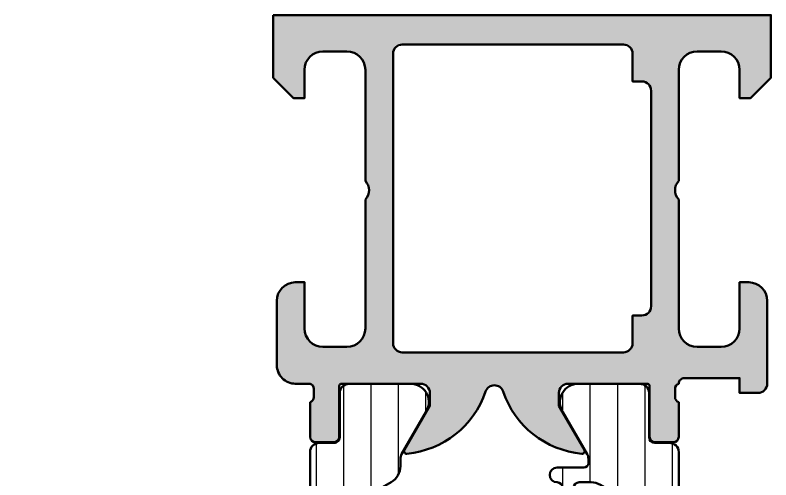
# Model space of a CAD drawing. Extents: x 0 to 81.5, y 0 to 75.
# Drawn here: x 0 to 41, y 49.78 to 75 of the extents above; entities that cross this region are included whole.
import ezdxf

# ---------------------------------------------------------------- set-up
doc = ezdxf.new("R2010")
doc.units = 0
for name, color, linetype, lineweight in [('0S-Alu contour', 7, 'Continuous', 50), ('0S-Alu hatch', 252, 'Continuous', 25), ('0S-Plastic contour', 254, 'Continuous', 50), ('0S-Plastic hatch', 253, 'Continuous', 25)]:
    doc.layers.add(name, color=color, linetype=linetype, lineweight=lineweight)
pattern_1 = [(90, (0, 0), (-1.4859, 0), [])]

# ---------------------------------------------------------------- blocks, each defined once
blk = doc.blocks.new('284027__D023E86E_5D62_4AAE_AFCF_C534E5F0427A___5872F934_428E_4372_8E34_99DA8E5E89D0_')
at = {"layer": '0S-Plastic hatch'}
h = blk.add_hatch(dxfattribs=at)
h.set_pattern_fill('ANSI31', color=256, scale=0.4680000000000001, angle=45, style=0)
h.set_pattern_definition(pattern_1)
edge = h.paths.add_edge_path()
edge.add_line((36.00000000000001, 51.29000300000001), (36.00000000000004, 25.45000000000001))
edge.add_arc((36.20000000000005, 25.45000000000001), 0.200000000000017, 180, 270)
edge.add_line((36.20000000000005, 25.24999999999999), (40.29999999998839, 25.24999999999999))
edge.add_ellipse((40.29999999998839, 24.75000000000004), major_axis=(-0.4999999999999432, 0), ratio=1, start_angle=180, end_angle=270, ccw=False)
edge.add_line((40.79999999998833, 24.75000000000004), (40.79999999998833, 23.91925077661231))
edge.add_ellipse((39.79999999998836, 23.91925077661229), major_axis=(-0.9999999999999786, 0), ratio=1, start_angle=104.99999999906501, end_angle=180, ccw=False)
edge.add_line((40.05881904507511, 22.95332495031902), (39.2999999999884, 22.74999999999996))
edge.add_line((39.2999999999884, 22.74999999999996), (39.2999999999884, 23.74999999999999))
edge.add_line((39.2999999999884, 23.74999999999999), (37.00000000000007, 23.74999999999999))
edge.add_arc((37.00000000000007, 22.74999999999993), 1.000000000000056, 90, 180)
edge.add_line((36.00000000000001, 22.74999999999993), (36.00000000000004, 19.74999999999998))
edge.add_arc((37.00000000000005, 19.74999999999999), 1, 180, 270)
edge.add_line((37.00000000000005, 18.74999999999999), (39.29999999998837, 18.74999999999998))
edge.add_line((39.29999999998837, 18.74999999999998), (39.29999999998848, 19.74999999999993))
edge.add_line((39.29999999998848, 19.74999999999993), (40.05881904511079, 19.54667504964121))
edge.add_ellipse((39.79999999998842, 18.58074922335799), major_axis=(-0.9999999999994958, 0), ratio=1, start_angle=180, end_angle=254.9999999988143, ccw=False)
edge.add_line((40.79999999998791, 18.58074922335799), (40.79999999998837, 17.75000000000025))
edge.add_ellipse((40.29999999998838, 17.74999999999997), major_axis=(-0.4999999999999858, 0), ratio=1, start_angle=90, end_angle=180, ccw=False)
edge.add_line((40.29999999998838, 17.24999999999998), (36.20000000000002, 17.24999999999998))
edge.add_arc((36.20000000000002, 17.05000000000002), 0.1999999999999673, 90, 180)
edge.add_line((36.00000000000005, 17.05000000000002), (36, 16.20999699999998))
edge.add_ellipse((35.5, 16.209997), major_axis=(-0.5, 0), ratio=1, start_angle=90, end_angle=180, ccw=False)
edge.add_line((35.5, 15.709997), (34.68966598775747, 15.709997))
edge.add_arc((34.68966598775747, 15.40999699999999), 0.3000000000000043, 90, 180.0079886915352)
edge.add_line((34.38966599067353, 15.40995517130907), (34.3900006122105, 13.01006569197036))
edge.add_ellipse((33.89000463962508, 13.00999597743861), major_axis=(-0.4999959774455791, 0), ratio=1, start_angle=90, end_angle=180.0079887612006, ccw=False)
edge.add_line((33.89000463962508, 12.50999999999303), (30.41346050190056, 12.51))
edge.add_ellipse((30.55577115089188, 13.49981807472285), major_axis=(-0.9999960709244762, 0), ratio=1, start_angle=-32.72701609984023, end_angle=81.81839194810232, ccw=False)
edge.add_line((29.71451850190053, 14.040453), (31.03303535485917, 16.32419149299001))
edge.add_arc((30.6000226381288, 16.57419146728956), 0.4999999999999948, 330.000003400655, 360.0057438232976)
edge.add_line((31.10002263561635, 16.57424159160358), (31.09999999874343, 16.80002506617649))
edge.add_arc((30.8499999999826, 16.79999999998255), 0.2500000000174558, 0.0057447484360947, 90.00000000000244)
edge.add_line((30.84999999998259, 17.05000000000001), (29.40000000000006, 17.04999999999994))
edge.add_ellipse((29.40000000000006, 17.44999999999988), major_axis=(-0.3999999999999417, 0), ratio=1, start_angle=-90, end_angle=90, ccw=False)
edge.add_arc((29.40000000000009, 18.14999999999983), 0.3000000000000114, 269.9999999999932, 360)
edge.add_line((29.7000000000001, 18.14999999999983), (29.70000000000018, 18.34999999999998))
edge.add_ellipse((30.00000000000015, 18.35000000000004), major_axis=(-0.2999999999999687, 0), ratio=1, start_angle=180, end_angle=360, ccw=False)
edge.add_line((30.30000000000012, 18.35000000000009), (30.30000000000014, 18.14999999999995))
edge.add_arc((30.60000000000013, 18.14999999999996), 0.2999999999999971, 180, 269.9999999999986)
edge.add_line((30.60000000000012, 17.84999999999996), (31.24974226121381, 17.84999999999994))
edge.add_arc((31.24974226121384, 18.84999999999979), 0.9999999999998436, 269.9999999999982, 300.0000000005298)
edge.add_line((31.74974226122177, 17.98397459622011), (33.92468443553072, 19.23967804605609))
edge.add_arc((33.42468443552276, 20.1057034498358), 0.9999999999998829, 300.0000000005304, 357.52011144787)
edge.add_line((34.4237479064425, 20.06243474204841), (34.80000000000003, 28.75000000000341))
edge.add_line((34.80000000000003, 28.75000000000341), (34.80000000000008, 38.74999999999975))
edge.add_line((34.80000000000008, 38.74999999999975), (34.42374790644255, 47.43756525795042))
edge.add_arc((33.42468443552274, 47.39429655016301), 0.9999999999999699, 2.479888552130873, 59.99999999942925)
edge.add_line((33.92468443553135, 48.26032195394244), (31.74974226122252, 49.51602540378042))
edge.add_arc((31.24974226121377, 48.65000000000074), 1.000000000000246, 59.99999999942946, 90.00000000000142)
edge.add_line((31.24974226121375, 49.65000000000099), (30.60000000000014, 49.65000000000099))
edge.add_arc((30.60000000000014, 49.350000000001), 0.2999999999999829, 90, 180)
edge.add_line((30.30000000000015, 49.350000000001), (30.30000000000016, 49.150000000001))
edge.add_ellipse((30.00000000000016, 49.15000000000097), major_axis=(-0.2999999999999971, 0), ratio=1, start_angle=0, end_angle=180, ccw=False)
edge.add_line((29.70000000000016, 49.15000000000095), (29.70000000000014, 49.35000000000099))
edge.add_arc((29.40000000000008, 49.35000000000095), 0.300000000000054, 0, 89.99999999997625)
edge.add_ellipse((29.40000000000011, 50.05000000000097), major_axis=(-0.399999999999963, 0), ratio=1, start_angle=-89.99999999998522, end_angle=90.00000000001478, ccw=False)
edge.add_line((29.4, 50.45000000000094), (30.8499999999826, 50.45000000000094))
edge.add_arc((30.8499999999826, 50.70000000001837), 0.2500000000174438, 270, 359.9942561767659)
edge.add_line((31.09999999874383, 50.69997493786164), (31.10002263802365, 50.92581878704034))
edge.add_arc((30.60002263812878, 50.92580853271042), 0.5000000000000265, 0.0011750593112375, 29.99999659934474)
edge.add_line((31.03303535485918, 51.17580850700999), (29.71451850190053, 53.45954699999997))
edge.add_ellipse((30.55577115089188, 54.00018192527713), major_axis=(-0.9999960709244806, 0), ratio=1, start_angle=-81.81839194810038, end_angle=32.72701609984108, ccw=False)
edge.add_line((30.41346050190053, 54.98999999999998), (33.89000463962507, 54.99000000000695))
edge.add_ellipse((33.89000463962506, 54.49000402256136), major_axis=(-0.499995977445593, 0), ratio=1, start_angle=179.9996975170219, end_angle=269.9999999999992, ccw=False)
edge.add_line((34.39000061706368, 54.49000138292065), (34.38966598775747, 52.09000300000635))
edge.add_arc((34.68966598775748, 52.090003), 0.3000000000000114, 180, 270)
edge.add_line((34.68966598775748, 51.79000299999999), (35.50000000000002, 51.79000299999999))
edge.add_ellipse((35.50000000000002, 51.29000300000001), major_axis=(-0.4999999999999858, 0), ratio=1, start_angle=180, end_angle=270.0000000000008, ccw=False)
at = {"layer": '0S-Plastic contour', "color": 7}
for points in [[(30.41346050190053, 54.98999999999998), (33.89000463962507, 54.99000000000695)], [(34.39000061706368, 54.49000138292065), (34.38966598775747, 52.09000300000635)], [(31.03303535485918, 51.17580850700999), (29.71451850190053, 53.45954699999997)], [(34.68966598775748, 51.79000299999999), (35.50000000000002, 51.79000299999999)], [(36.00000000000001, 51.29000300000001), (36.00000000000004, 25.45000000000001)], [(31.09999999874383, 50.69997493786164), (31.10002263802365, 50.92581878704034)], [(29.4, 50.45000000000094), (30.8499999999826, 50.45000000000094)], [(31.24974226121375, 49.65000000000099), (30.60000000000014, 49.65000000000099)], [(29.70000000000016, 49.15000000000095), (29.70000000000014, 49.35000000000099)], [(30.30000000000015, 49.350000000001), (30.30000000000016, 49.150000000001)], [(33.92468443553135, 48.26032195394244), (31.74974226122252, 49.51602540378042)], [(34.4237479064425, 20.06243474204841), (34.80000000000003, 28.75000000000341), (34.80000000000008, 38.74999999999975), (34.42374790644255, 47.43756525795042)], [(36.20000000000005, 25.24999999999999), (40.29999999998839, 25.24999999999999)], [(40.79999999998833, 24.75000000000004), (40.79999999998833, 23.91925077661231)], [(40.05881904507511, 22.95332495031902), (39.2999999999884, 22.74999999999996), (39.2999999999884, 23.74999999999999), (37.00000000000007, 23.74999999999999)], [(36.00000000000001, 22.74999999999993), (36.00000000000004, 19.74999999999998)], [(37.00000000000005, 18.74999999999999), (39.29999999998837, 18.74999999999998), (39.29999999998848, 19.74999999999993), (40.05881904511079, 19.54667504964121)], [(31.74974226122177, 17.98397459622011), (33.92468443553072, 19.23967804605609)], [(40.79999999998791, 18.58074922335799), (40.79999999998837, 17.75000000000025)], [(29.7000000000001, 18.14999999999983), (29.70000000000018, 18.34999999999998)], [(30.30000000000012, 18.35000000000009), (30.30000000000014, 18.14999999999995)], [(30.60000000000012, 17.84999999999996), (31.24974226121381, 17.84999999999994)], [(40.29999999998838, 17.24999999999998), (36.20000000000002, 17.24999999999998)], [(30.84999999998259, 17.05000000000001), (29.40000000000006, 17.04999999999994)], [(36.00000000000005, 17.05000000000002), (36, 16.20999699999998)], [(31.10002263561635, 16.57424159160358), (31.09999999874343, 16.80002506617649)], [(29.71451850190053, 14.040453), (31.03303535485917, 16.32419149299001)], [(35.5, 15.709997), (34.68966598775747, 15.709997)], [(34.38966599067353, 15.40995517130907), (34.3900006122105, 13.01006569197036)], [(33.89000463962508, 12.50999999999303), (30.41346050190056, 12.51)]]:
    blk.add_lwpolyline(points, dxfattribs=at)
at = {"layer": '0S-Plastic contour', "color": 7, "extrusion": (0, 0, -1)}
for centre, radius, start, end in [((-30.55577115089188, 54.00018192527713), 0.9999960709244806, 327.272983900159, 81.81839194810043), ((-33.89000463962506, 54.49000402256136), 0.4999959774455931, 90.00000000000081, 180.0003024829782), ((-35.50000000000002, 51.29000300000001), 0.4999999999999858, 89.9999999999992, 180), ((-29.40000000000011, 50.05000000000097), 0.399999999999963, 269.9999999999852, 89.99999999998523), ((-30.00000000000016, 49.15000000000097), 0.2999999999999971, 180, 0), ((-40.29999999998839, 24.75000000000004), 0.4999999999999432, 90, 180), ((-39.79999999998836, 23.91925077661229), 0.9999999999999786, 180, 255.000000000935), ((-39.79999999998842, 18.58074922335799), 0.9999999999994958, 105.0000000011857, 180), ((-30.00000000000015, 18.35000000000004), 0.2999999999999687, 0, 180), ((-29.40000000000006, 17.44999999999988), 0.3999999999999417, 270, 90), ((-40.29999999998838, 17.74999999999997), 0.4999999999999858, 180, 270), ((-35.5, 16.209997), 0.5, 180, 270), ((-30.55577115089188, 13.49981807472285), 0.9999960709244762, 278.1816080518977, 32.72701609984024), ((-33.89000463962508, 13.00999597743861), 0.4999959774455791, 179.9920112387994, 270)]:
    blk.add_arc(centre, radius, start, end, dxfattribs=at)
at = {"layer": '0S-Plastic contour', "color": 7}
for centre, radius, start, end in [((34.68966598775748, 52.090003), 0.3000000000000114, 180, 270), ((30.60002263812878, 50.92580853271042), 0.5000000000000265, 0.0011750593112375, 29.99999659934474), ((30.8499999999826, 50.70000000001837), 0.2500000000174438, 270, 359.9942561767659), ((29.40000000000008, 49.35000000000095), 0.300000000000054, 0, 89.99999999997625), ((30.60000000000014, 49.350000000001), 0.2999999999999829, 90, 180), ((31.24974226121377, 48.65000000000074), 1.000000000000246, 59.99999999942946, 90.00000000000142), ((33.42468443552274, 47.39429655016301), 0.9999999999999699, 2.479888552130873, 59.99999999942925), ((36.20000000000005, 25.45000000000001), 0.200000000000017, 180, 270), ((37.00000000000007, 22.74999999999993), 1.000000000000056, 90, 180), ((33.42468443552276, 20.1057034498358), 0.9999999999998829, 300.0000000005304, 357.52011144787), ((37.00000000000005, 19.74999999999999), 1, 180, 270), ((29.40000000000009, 18.14999999999983), 0.3000000000000114, 269.9999999999932, 0), ((30.60000000000013, 18.14999999999996), 0.2999999999999971, 180, 269.9999999999986), ((31.24974226121384, 18.84999999999979), 0.9999999999998436, 269.9999999999982, 300.0000000005298), ((36.20000000000002, 17.05000000000002), 0.1999999999999673, 90, 180), ((30.8499999999826, 16.79999999998255), 0.2500000000174558, 0.0057447484360947, 90.00000000000244), ((30.6000226381288, 16.57419146728956), 0.4999999999999948, 330.000003400655, 0.0057438232975819), ((34.68966598775747, 15.40999699999999), 0.3000000000000043, 90, 180.0079886915352)]:
    blk.add_arc(centre, radius, start, end, dxfattribs=at)
blk = doc.blocks.new('284027__830C9710_C62B_4F56_B5FA_A812E1820E57___7737B860_C8EA_44A7_AC33_29FF11FB09F1_')
at = {"layer": '0S-Plastic hatch'}
h = blk.add_hatch(dxfattribs=at)
h.set_pattern_fill('ANSI31', color=256, scale=0.4680000000000001, angle=45, style=0)
h.set_pattern_definition(pattern_1)
edge = h.paths.add_edge_path()
edge.add_line((15.99999430309185, 51.28973978932851), (16.00000233645937, 42.49981735704051))
edge.add_ellipse((15.00004198680847, 42.49981735704039), major_axis=(-0.9999603496509053, 0), ratio=1, start_angle=90.00000000000648, end_angle=180, ccw=False)
edge.add_line((15.00004198680858, 41.49985700738949), (14.00009157787258, 41.49985700738949))
edge.add_arc((13.99996348306902, 40.99998510219395), 0.4998719216080165, 89.98531765561448, 180.0146823443921)
edge.add_line((13.50009157787349, 40.99985700739035), (13.50006106029491, 40.49985700738949))
edge.add_line((13.50006106029491, 40.49985700738949), (15.0000216415508, 40.49985700738949))
edge.add_ellipse((15.00002164155091, 39.49985700739001), major_axis=(-0.9999999999994884, 0), ratio=1, start_angle=179.9988343144165, end_angle=270.0000000000063, ccw=False)
edge.add_line((16.00002164134344, 39.49983666233853), (16.00001146923136, 38.99985700738893))
edge.add_ellipse((15.00000802664983, 38.9998604483185), major_axis=(-1.000003442587451, 0), ratio=1, start_angle=89.99670019989537, end_angle=179.9998028466754, ccw=False)
edge.add_line((14.99995043407511, 37.99985700738949), (9.500091577873034, 37.99985700738949))
edge.add_ellipse((9.500163633822194, 38.99991380356651), major_axis=(-1.000056798772902, 0), ratio=1, start_angle=0.0032539963814883777, end_angle=89.9958717327014, ccw=False)
edge.add_line((8.5001068366621, 38.99985700739007), (8.50012209545207, 40.49991804254483))
edge.add_line((8.50012209545207, 40.49991804254483), (9.500076319083973, 40.49985700738836))
edge.add_line((9.500076319083973, 40.49985700738836), (9.500076319084881, 40.99985700738949))
edge.add_arc((9.000164492553495, 40.99982310901083), 0.499911827680691, 0.0038851532407346, 89.99611484702041)
edge.add_line((9.000198390930336, 41.49973493554222), (0.5002001068280606, 41.49985700670055))
edge.add_arc((0.5000796977534474, 40.99984771517489), 0.500009306023733, 89.98620239308754, 180.2712408637736)
edge.add_line((7.59946217411e-05, 40.9974806568918), (-4.02318116812e-05, 39.99985699393216))
edge.add_arc((0.4998551930059421, 39.99975241874933), 0.4998954357558798, 179.9880140600717, 270.0119859398729)
edge.add_line((0.4999597681883186, 39.4998569939317), (0.9999597681883187, 39.49985699393124))
edge.add_line((0.9999597681883187, 39.49985699393124), (0.9999597681887735, 40.49991802908794))
edge.add_line((0.9999597681887735, 40.49991802908794), (2.499959768188318, 40.49991802908794))
edge.add_ellipse((2.499902028207882, 39.49986029076894), major_axis=(-1.000057739985871, 0), ratio=1, start_angle=179.9998111152432, end_angle=269.9966919338177, ccw=False)
edge.add_line((3.499959768188319, 39.49985699391767), (3.499959768188318, 35.4998569939317))
edge.add_ellipse((2.499908351187166, 35.49997040487232), major_axis=(-1.000051423431842, 0), ratio=1, start_angle=90.00294582567813, end_angle=179.9935023658846, ccw=False)
edge.add_line((2.499959768188319, 34.49991898276226), (0.9998987330307045, 34.49991898276227))
edge.add_line((0.9998987330307045, 34.49991898276227), (0.9999597681883187, 35.49985699393125))
edge.add_line((0.9999597681883187, 35.49985699393125), (0.4999597681883188, 35.49985699393216))
edge.add_arc((0.4999616135502567, 34.99979944691657), 0.5000575470189915, 90.00021143856613, 179.9996792923423)
edge.add_line((-9.59334609012e-05, 34.99980224594096), (7.25043871626e-05, 21.20996267116431))
edge.add_arc((0.5000725043864805, 21.20996267116453), 0.4999999999993179, 180, 270.000000000026)
edge.add_line((0.5000725043867077, 20.70996267116521), (1.310373320141707, 20.70996267116431))
edge.add_ellipse((1.310373320141906, 20.40996267116478), major_axis=(-0.2999999999995282, 0), ratio=1, start_angle=180, end_angle=270.00000000003797, ccw=False)
edge.add_line((1.610373320141434, 20.40996267116478), (1.610041369744749, 18.00996428822867))
edge.add_arc((2.110037347184203, 18.00996164860405), 0.4999959774464217, 179.9996975182267, 270.0003024813039)
edge.add_line((2.110039986810306, 17.50996567116459), (5.58658148490872, 17.50996567116505))
edge.add_arc((5.44427083591718, 18.49978374588772), 0.9999960709243246, 278.1816080519118, 392.727016099856)
edge.add_line((6.285523484908254, 19.04041867116501), (4.46144826772138, 22.19981005721757))
edge.add_ellipse((4.894460984450796, 22.4498100315175), major_axis=(-0.4999999999993499, 0), ratio=1, start_angle=-89.99999999996152, end_angle=29.999996599435576, ccw=False)
edge.add_line((4.894460984450461, 22.94981003151685), (17.70005419383983, 22.94981003151639))
edge.add_arc((17.70027228166009, 23.44958720771666), 0.4997772237837692, 269.974997836104, 360.0250021639259)
edge.add_line((18.20004945786036, 23.44980529553705), (18.20004028919288, 47.80939768158447))
edge.add_ellipse((19.20004028912959, 47.80940887766852), major_axis=(-0.999999999999388, 0), ratio=1, start_angle=-60.004953894518394, end_angle=0.0006414880432998871, ccw=False)
edge.add_line((18.70011516908812, 48.67547750910039), (20.39993503057644, 49.6566730142386))
edge.add_arc((19.90000991053465, 50.52274164567152), 1.00000000000044, 299.9950461054673, 359.9988249444108)
edge.add_line((20.90000991032479, 50.52272113708259), (20.90001817189, 50.92555557633858))
edge.add_ellipse((21.40001817177035, 50.92554532204365), major_axis=(-0.4999999999855023, 0), ratio=1, start_angle=330.00000340051594, end_angle=359.9988249444108, ccw=False)
edge.add_line((20.96700545505314, 51.17554529633701), (22.28552230801211, 53.4592837893278))
edge.add_arc((21.44426965902042, 53.99991871460562), 0.9999960709251279, 327.2729839001378, 441.8183919480591)
edge.add_line((21.58658030801257, 54.98973678932902), (18.11003880991325, 54.98973678932879))
edge.add_arc((18.11003617028778, 54.48974081188961), 0.4999959774461517, 89.99969751876934, 180.0003024805684)
edge.add_line((17.6100401928486, 54.48973817226992), (17.61037482215556, 52.08973978932823))
edge.add_ellipse((17.31037482215535, 52.08973978932871), major_axis=(-0.3000000000002103, 0), ratio=1, start_angle=89.9999999999186, end_angle=180, ccw=False)
edge.add_line((17.31037482215493, 51.78973978932851), (16.49999430309413, 51.7897397893293))
edge.add_arc((16.49999430309341, 51.28973978932774), 0.5000000000015632, 89.99999999991857, 180)
edge = h.paths.add_edge_path()
edge.add_ellipse((5.000020803344739, 37.47963160476957), major_axis=(-0.5000000000001699, 0), ratio=1, start_angle=0, end_angle=44.99999999998221, ccw=False)
edge.add_line((4.500020803344569, 37.47963160476957), (4.500020803344566, 39.99989514084001))
edge.add_ellipse((5.000020902861484, 39.99989504199687), major_axis=(-0.5000000995169273, 0), ratio=1, start_angle=269.997170045718, end_angle=359.99998867341264, ccw=False)
edge.add_line((5.00004559887634, 40.4998951409039), (7.002156711527049, 40.49979625259135))
edge.add_ellipse((7.002027991310117, 39.99969099875378), major_axis=(-0.5001052704029814, 0), ratio=1, start_angle=185.3060430081985, end_angle=269.9852528543766, ccw=False)
edge.add_line((7.499990285766445, 40.04593853690045), (7.499982656371456, 38.49161724783892))
edge.add_arc((8.99996070773257, 38.49155834434181), 1.499978052517669, 179.997750019223, 264.000500573082)
edge.add_line((8.843183339965208, 36.99979595877545), (14.02236985155582, 36.99979595877625))
edge.add_ellipse((14.0223698515559, 36.49979595877628), major_axis=(-0.4999999999999716, 0), ratio=1, start_angle=135.0000000000001, end_angle=270.0000000000094, ccw=False)
edge.add_line((14.37592324214916, 36.14624256818302), (10.35466653668641, 32.12498586707426))
edge.add_ellipse((10.00111314609307, 32.47853925766761), major_axis=(-0.5000000000000945, 0), ratio=1, start_angle=45.000000000001194, end_angle=134.9999999999989, ccw=False)
edge.add_line((9.647559755499742, 32.12498586707426), (4.646467412751235, 37.12607821417629))
edge = h.paths.add_edge_path()
edge.add_line((17.20002101332352, 36.34317793476402), (17.20000268726812, 25.77964885342482))
edge.add_ellipse((16.70000268726892, 25.77964972084588), major_axis=(-0.4999999999999531, 0), ratio=1, start_angle=45.000000000002274, end_angle=179.9999006022656, ccw=False)
edge.add_line((16.3464492966757, 25.42609633025262), (11.06469391903351, 30.70785171318295))
edge.add_ellipse((11.41824730962679, 31.06140510377623), major_axis=(-0.5000000000000028, 0), ratio=1, start_angle=-45.000000000000114, end_angle=45.000000000000114, ccw=False)
edge.add_line((11.06469391903351, 31.4149584943695), (16.34646762273064, 36.69673219277837))
edge.add_ellipse((16.70002101332409, 36.34317880218502), major_axis=(-0.5000000000001775, 0), ratio=1, start_angle=179.9999006022656, end_angle=315.00000000000836, ccw=False)
edge = h.paths.add_edge_path()
edge.add_line((4.403018540513812, 24.75328311056109), (9.647559765177675, 29.99782432990111))
edge.add_ellipse((10.00111315577078, 29.644270939308), major_axis=(-0.4999999999997629, 0), ratio=1, start_angle=225, end_angle=315, ccw=False)
edge.add_line((10.35466654636389, 29.99782432990111), (15.59920776037938, 24.75328311056188))
edge.add_ellipse((15.24565436978607, 24.39972971996866), major_axis=(-0.4999999999999952, 0), ratio=1, start_angle=89.99999999999778, end_angle=224.999999999993, ccw=False)
edge.add_line((15.24565436978605, 23.89972971996866), (4.756571931107146, 23.89972971996775))
edge.add_ellipse((4.756571931107108, 24.39972971996779), major_axis=(-0.5000000000000356, 0), ratio=1, start_angle=-45.000000000000114, end_angle=90.00000000000432, ccw=False)
edge = h.paths.add_edge_path()
edge.add_line((0.9999149319526168, 23.9773466567446), (1.000016302454923, 32.9999234646794))
edge.add_ellipse((1.500016302435273, 32.99991898276137), major_axis=(-0.5000000000004376, 0), ratio=1, start_angle=269.9999999999369, end_angle=359.99948640991016, ccw=False)
edge.add_line((1.500016302435824, 33.49991898276181), (4.000020803344568, 33.49991898276182))
edge.add_arc((4.000020803344554, 33.99991898276183), 0.5000000000000142, 270.0000000000017, 360)
edge.add_line((4.500020803344568, 33.99991898276181), (4.500020803344567, 34.64536328641028))
edge.add_ellipse((5.000020803344611, 34.64536328641028), major_axis=(-0.5000000000000436, 0), ratio=1, start_angle=225.0000000000024, end_angle=360, ccw=False)
edge.add_line((5.353574193937901, 34.99891667700359), (8.937532381860592, 31.41495848908102))
edge.add_ellipse((8.583978991267319, 31.06140509848774), major_axis=(-0.5000000000000016, 0), ratio=1, start_angle=134.9999999999997, end_angle=225.0000000000003, ccw=False)
edge.add_line((8.937532381860592, 30.70785170789446), (1.853468322514575, 23.62378764854867))
edge.add_ellipse((1.499914931921187, 23.97734103914201), major_axis=(-0.5000000000001278, 0), ratio=1, start_angle=-0.000643729476507815, end_angle=135.0000000000038, ccw=False)
at = {"layer": '0S-Alu contour', "color": 7}
for points in [[(5.00004559887634, 40.4998951409039), (7.002156711527049, 40.49979625259135)], [(4.500020803344569, 37.47963160476957), (4.500020803344566, 39.99989514084001)], [(7.499990285766445, 40.04593853690045), (7.499982656371456, 38.49161724783892)], [(9.647559755499742, 32.12498586707426), (4.646467412751235, 37.12607821417629)], [(8.843183339965208, 36.99979595877545), (14.02236985155582, 36.99979595877625)], [(11.06469391903351, 31.4149584943695), (16.34646762273064, 36.69673219277837)], [(14.37592324214916, 36.14624256818302), (10.35466653668641, 32.12498586707426)], [(17.20002101332352, 36.34317793476402), (17.20000268726812, 25.77964885342482)], [(5.353574193937901, 34.99891667700359), (8.937532381860592, 31.41495848908102)], [(4.500020803344568, 33.99991898276181), (4.500020803344567, 34.64536328641028)], [(1.500016302435824, 33.49991898276181), (4.000020803344568, 33.49991898276182)], [(0.9999149319526168, 23.9773466567446), (1.000016302454923, 32.9999234646794)], [(8.937532381860592, 30.70785170789446), (1.853468322514575, 23.62378764854867)], [(16.3464492966757, 25.42609633025262), (11.06469391903351, 30.70785171318295)], [(4.403018540513812, 24.75328311056109), (9.647559765177675, 29.99782432990111)], [(10.35466654636389, 29.99782432990111), (15.59920776037938, 24.75328311056188)], [(15.24565436978605, 23.89972971996866), (4.756571931107146, 23.89972971996775)]]:
    blk.add_lwpolyline(points, dxfattribs=at)
at = {"layer": '0S-Alu contour', "color": 7, "extrusion": (0, 0, -1)}
for centre, radius, start, end in [((-5.000020902861484, 39.99989504199687), 0.5000000995169273, 1.1326587362e-05, 90.00282995428198), ((-7.002027991310117, 39.99969099875378), 0.5001052704029814, 90.0147471456234, 174.6939569918015), ((-5.000020803344739, 37.47963160476957), 0.5000000000001699, 315.0000000000178, 0), ((-14.0223698515559, 36.49979595877628), 0.4999999999999716, 89.99999999999064, 224.9999999999999), ((-16.70002101332409, 36.34317880218502), 0.5000000000001775, 44.99999999999166, 180.0000993977344), ((-5.000020803344611, 34.64536328641028), 0.5000000000000436, 0, 134.9999999999976), ((-1.500016302435273, 32.99991898276137), 0.5000000000004376, 0.0005135900898452, 90.00000000006311), ((-10.00111314609307, 32.47853925766761), 0.5000000000000945, 225.0000000000011, 314.9999999999988), ((-8.583978991267319, 31.06140509848774), 0.5000000000000016, 134.9999999999997, 225.0000000000003), ((-11.41824730962679, 31.06140510377623), 0.5000000000000028, 314.9999999999999, 45.00000000000014), ((-10.00111315577078, 29.644270939308), 0.4999999999997629, 45, 135), ((-16.70000268726892, 25.77964972084588), 0.4999999999999531, 180.0000993977344, 314.9999999999977), ((-4.756571931107108, 24.39972971996779), 0.5000000000000356, 269.9999999999957, 45.00000000000015), ((-15.24565436978607, 24.39972971996866), 0.4999999999999952, 135.000000000007, 270.0000000000022), ((-1.499914931921187, 23.97734103914201), 0.5000000000001278, 224.9999999999962, 0.0006437294765208)]:
    blk.add_arc(centre, radius, start, end, dxfattribs=at)
at = {"layer": '0S-Alu contour', "color": 7}
for centre, radius, start, end in [((8.99996070773257, 38.49155834434181), 1.499978052517669, 179.997750019223, 264.000500573082), ((4.000020803344554, 33.99991898276183), 0.5000000000000142, 270.0000000000017, 0)]:
    blk.add_arc(centre, radius, start, end, dxfattribs=at)
at = {"layer": '0S-Plastic contour', "color": 7}
for points in [[(21.58658030801257, 54.98973678932902), (18.11003880991325, 54.98973678932879)], [(17.6100401928486, 54.48973817226992), (17.61037482215556, 52.08973978932823)], [(20.96700545505314, 51.17554529633701), (22.28552230801211, 53.4592837893278)], [(17.31037482215493, 51.78973978932851), (16.49999430309413, 51.7897397893293)], [(15.99999430309185, 51.28973978932851), (16.00000233645937, 42.49981735704051)], [(20.90000991032479, 50.52272113708259), (20.90001817189, 50.92555557633858)], [(18.70011516908812, 48.67547750910039), (20.39993503057644, 49.6566730142386)], [(18.20004945786036, 23.44980529553705), (18.20004028919288, 47.80939768158447)], [(9.000198390930336, 41.49973493554222), (0.5002001068280606, 41.49985700670055)], [(15.00004198680858, 41.49985700738949), (14.00009157787258, 41.49985700738949)], [(7.59946217411e-05, 40.9974806568918), (-4.02318116812e-05, 39.99985699393216)], [(8.5001068366621, 38.99985700739007), (8.50012209545207, 40.49991804254483), (9.500076319083973, 40.49985700738836), (9.500076319084881, 40.99985700738949)], [(13.50009157787349, 40.99985700739035), (13.50006106029491, 40.49985700738949), (15.0000216415508, 40.49985700738949)], [(0.4999597681883186, 39.4998569939317), (0.9999597681883187, 39.49985699393124), (0.9999597681887735, 40.49991802908794), (2.499959768188318, 40.49991802908794)], [(3.499959768188319, 39.49985699391767), (3.499959768188318, 35.4998569939317)], [(16.00002164134344, 39.49983666233853), (16.00001146923136, 38.99985700738893)], [(14.99995043407511, 37.99985700738949), (9.500091577873034, 37.99985700738949)], [(2.499959768188319, 34.49991898276226), (0.9998987330307045, 34.49991898276227), (0.9999597681883187, 35.49985699393125), (0.4999597681883188, 35.49985699393216)], [(-9.59334609012e-05, 34.99980224594096), (7.25043871626e-05, 21.20996267116431)], [(4.894460984450461, 22.94981003151685), (17.70005419383983, 22.94981003151639)], [(6.285523484908254, 19.04041867116501), (4.46144826772138, 22.19981005721757)], [(0.5000725043867077, 20.70996267116521), (1.310373320141707, 20.70996267116431)], [(1.610373320141434, 20.40996267116478), (1.610041369744749, 18.00996428822867)], [(2.110039986810306, 17.50996567116459), (5.58658148490872, 17.50996567116505)]]:
    blk.add_lwpolyline(points, dxfattribs=at)
for centre, radius, start, end in [((18.11003617028778, 54.48974081188961), 0.4999959774461517, 89.99969751876934, 180.0003024805684), ((21.44426965902042, 53.99991871460562), 0.9999960709251279, 327.2729839001378, 81.81839194805907), ((16.49999430309341, 51.28973978932774), 0.5000000000015632, 89.99999999991857, 180), ((19.90000991053465, 50.52274164567152), 1.00000000000044, 299.9950461054673, 359.9988249444108), ((0.5000796977534474, 40.99984771517489), 0.500009306023733, 89.98620239308754, 180.2712408637736), ((9.000164492553495, 40.99982310901083), 0.499911827680691, 0.0038851532407346, 89.99611484702041), ((13.99996348306902, 40.99998510219395), 0.4998719216080165, 89.98531765561448, 180.0146823443921), ((0.4998551930059421, 39.99975241874933), 0.4998954357558798, 179.9880140600717, 270.0119859398729), ((0.4999616135502567, 34.99979944691657), 0.5000575470189915, 90.00021143856613, 179.9996792923423), ((17.70027228166009, 23.44958720771666), 0.4997772237837692, 269.974997836104, 0.0250021639259261), ((0.5000725043864805, 21.20996267116453), 0.4999999999993179, 180, 270.000000000026), ((5.44427083591718, 18.49978374588772), 0.9999960709243246, 278.1816080519118, 32.72701609985598), ((2.110037347184203, 18.00996164860405), 0.4999959774464217, 179.9996975182267, 270.0003024813039)]:
    blk.add_arc(centre, radius, start, end, dxfattribs=at)
at = {"layer": '0S-Plastic contour', "color": 7, "extrusion": (0, 0, -1)}
for centre, radius, start, end in [((-17.31037482215535, 52.08973978932871), 0.3000000000002103, 180, 270.0000000000814), ((-21.40001817177035, 50.92554532204365), 0.4999999999855023, 0.0011750555892266, 29.99999659948406), ((-19.20004028912959, 47.80940887766852), 0.999999999999388, 359.9993585119567, 60.00495389451838), ((-15.00004198680847, 42.49981735704039), 0.9999603496509053, 180, 269.9999999999935), ((-2.499902028207882, 39.49986029076894), 1.000057739985871, 90.00330806618229, 180.0001888847569), ((-15.00002164155091, 39.49985700739001), 0.9999999999994884, 89.99999999999369, 180.0011656855836), ((-9.500163633822194, 38.99991380356651), 1.000056798772902, 270.0041282672986, 359.9967460036185), ((-15.00000802664983, 38.9998604483185), 1.000003442587451, 180.0001971533246, 270.0032998001046), ((-2.499908351187166, 35.49997040487232), 1.000051423431842, 180.0064976341155, 269.9970541743219), ((-4.894460984450796, 22.4498100315175), 0.4999999999993499, 330.0000034005644, 89.99999999996155), ((-1.310373320141906, 20.40996267116478), 0.2999999999995282, 89.99999999996201, 180)]:
    blk.add_arc(centre, radius, start, end, dxfattribs=at)
blk = doc.blocks.new('361620__8A94F607_E434_406B_8028_5973F67F27FB_')
at = {"layer": '0S-Alu hatch'}
h = blk.add_hatch(color=256, dxfattribs=at)
edge = h.paths.add_edge_path()
edge.add_line((14, 75), (14, 71.60000610351517))
edge.add_line((14, 71.60000610351517), (15.09997558593704, 70.5))
edge.add_line((15.09997558593704, 70.5), (15.69998168945358, 70.49999999999977))
edge.add_line((15.69998168945358, 70.49999999999977), (15.69998168945312, 72.03408813476562))
edge.add_ellipse((16.70002707530625, 72.0340427489125), major_axis=(-1.000045386883018, 0), ratio=1, start_angle=270.0026002998412, end_angle=359.99739970021847, ccw=False)
edge.add_line((16.69998168945267, 73.03408813476562), (18, 73.03408813476562))
edge.add_ellipse((17.99994749923166, 72.03403563399729), major_axis=(-1.000052502146426, 0), ratio=1, start_angle=180.0030079144712, end_angle=269.9969920854739, ccw=False)
edge.add_line((19, 72.03408813476467), (19, 66))
edge.add_ellipse((18.47487824604013, 65.5), major_axis=(-0.7250881715225299, 0), ratio=1, start_angle=136.4038161186325, end_angle=223.5961838813676, ccw=False)
edge.add_line((19, 65), (19, 57.99999999999977))
edge.add_ellipse((17.99994749923166, 58.00005250076833), major_axis=(-1.000052502146426, 0), ratio=1, start_angle=90.00300791450007, end_angle=179.996992085529, ccw=False)
edge.add_line((17.99999999999954, 57), (16.69998168945312, 57))
edge.add_ellipse((16.70002707530659, 58.00004538585347), major_axis=(-1.000045386883359, 0), ratio=1, start_angle=0.0026002997814771334, end_angle=89.99739970016532, ccw=False)
edge.add_line((15.69998168945313, 58.00000000000093), (15.69998168945267, 60.5))
edge.add_line((15.69998168945267, 60.5), (15.19998168945267, 60.5))
edge.add_arc((15.20000151260046, 59.49998017685266), 1.000019823343815, 90.00113576019088, 179.9988642400294)
edge.add_line((14.19998168945312, 59.49999999999661), (14.19998168945312, 55.99999264643201))
edge.add_arc((15.1999816894529, 55.99999264643225), 0.9999999999997761, 180, 270.0000000000127)
edge.add_line((15.19998168945312, 54.99999264643247), (16.00015640258835, 54.99999264643225))
edge.add_ellipse((15.92131995604531, 54.73247205443914), major_axis=(-0.2788950563274261, 0), ratio=1, start_angle=178.835410625902, end_angle=253.58012358050848, ccw=False)
edge.add_line((16.20015740258835, 54.72680364644076), (16.20015740258835, 54.27320964644074))
edge.add_ellipse((15.92128930694518, 54.26754898696369), major_axis=(-0.278925541737145, 0), ratio=1, start_angle=106.4245945553543, end_angle=181.1628700728853, ccw=False)
edge.add_line((16.00015640258835, 54.00000564644076), (16.00015640258835, 52.11999464643224))
edge.add_arc((16.30015640258835, 52.11999464643224), 0.3000000000000043, 180, 270)
edge.add_line((16.30015640258835, 51.81999464643224), (17.28013072163113, 51.81999464643224))
edge.add_arc((17.28013072163113, 52.11999464643224), 0.3000000000000043, 270.0000000000007, 360)
edge.add_line((17.58013072163113, 52.11999464643224), (17.58013072163113, 54.87999264643224))
edge.add_ellipse((17.70013072163113, 54.87999264643224), major_axis=(-0.1199999999999974, 0), ratio=1, start_angle=269.9999999999983, end_angle=360, ccw=False)
edge.add_line((17.70013072163114, 54.99999264643224), (22.00015640258698, 54.99999264643247))
edge.add_ellipse((22.00015640258733, 54.4999926464319), major_axis=(-0.5000000000005685, 0), ratio=1, start_angle=180, end_angle=270.0000000000395, ccw=False)
edge.add_line((22.50015640258789, 54.4999926464319), (22.50015640258835, 53.79999264643266))
edge.add_line((22.50015640258835, 53.79999264643266), (21.11866094496509, 51.40717232340557))
edge.add_arc((21.2382761872361, 51.33811243108159), 0.1381197846485198, 150.0000000001352, 277.7024374942235)
edge.add_arc((20.79065779925257, 56.179463665884), 4.99999999999853, 275.3492280096208, 341.2905992561406)
edge.add_ellipse((26.00002493344528, 54.41523747256868), major_axis=(-0.500000000000286, 0), ratio=1, start_angle=198.7094007438779, end_angle=341.2905992561223, ccw=False)
edge.add_arc((31.20939206763884, 56.17946366588492), 4.999999999999637, 198.7094007438663, 264.6507719903862)
edge.add_arc((30.76177367965507, 51.33811243108058), 0.1381197846476436, 262.2975625060363, 390.0000000001256)
edge.add_line((30.88138892192501, 51.40717232340467), (29.49989346430357, 53.79999264643266))
edge.add_line((29.49989346430357, 53.79999264643266), (29.49989346430402, 54.4999926464327))
edge.add_ellipse((29.9998934643039, 54.49999264643259), major_axis=(-0.4999999999998828, 0), ratio=1, start_angle=269.99999999998613, end_angle=360, ccw=False)
edge.add_line((29.99989346430402, 54.99999264643247), (34.29991914526077, 54.99999264643247))
edge.add_ellipse((34.29991914526077, 54.87999264643247), major_axis=(-0.1200000000000045, 0), ratio=1, start_angle=180, end_angle=270, ccw=False)
edge.add_line((34.41991914526078, 54.87999264643247), (34.41991914526078, 52.11999464643247))
edge.add_arc((34.71991914526078, 52.11999464643247), 0.3000000000000043, 180, 270)
edge.add_line((34.71991914526078, 51.81999464643247), (35.69989346430356, 51.81999464643247))
edge.add_arc((35.69989346430356, 52.11999464643247), 0.3000000000000043, 270.0000000000013, 360)
edge.add_line((35.99989346430356, 52.11999464643247), (35.99989346430357, 54.00000564644098))
edge.add_ellipse((36.07876055994674, 54.26754898696391), major_axis=(-0.2789255417371443, 0), ratio=1, start_angle=-1.1628700728862214, end_angle=73.57540544464467, ccw=False)
edge.add_line((35.79989246430358, 54.27320964644097), (35.79989246430357, 54.72680364644098))
edge.add_ellipse((36.07872991084662, 54.73247205443937), major_axis=(-0.2788950563274381, 0), ratio=1, start_angle=-73.58012358050632, end_angle=1.1645893740997053, ccw=False)
edge.add_ellipse((36.29990117862837, 54.99999533743279), major_axis=(-0.3000077143368681, 0), ratio=1, start_angle=-90.00051393011512, end_angle=0.0005139306048249637, ccw=False)
edge.add_line((36.29990386962936, 55.30000305175759), (39.29991912841797, 55.30000305175781))
edge.add_line((39.29991912841797, 55.30000305175781), (39.29991912841797, 54.49999999999977))
edge.add_line((39.29991912841797, 54.49999999999977), (40.29991912841796, 54.5))
edge.add_arc((40.29992944852835, 54.99998967988961), 0.4999896799961229, 269.9988173780516, 360.0011826219717)
edge.add_line((40.79991912841797, 55.00000000000021), (40.79991912841797, 59.50000000000023))
edge.add_arc((39.79989930527029, 59.49998017685231), 1.000019823344156, 0.0011357606123724, 89.99886423981567)
edge.add_line((39.79991912841797, 60.5), (39.29991912841797, 60.5))
edge.add_line((39.29991912841797, 60.5), (39.29991912841797, 58))
edge.add_ellipse((38.29987374256461, 58.00004538585335), major_axis=(-1.000045386883245, 0), ratio=1, start_angle=90.0026002998282, end_angle=179.9973997002186, ccw=False)
edge.add_line((38.29991912841797, 57), (36.99990081787064, 57))
edge.add_ellipse((36.99995331863931, 58.00005250076821), major_axis=(-1.000052502146312, 0), ratio=1, start_angle=0.00300791447108395, end_angle=89.99699208545428, ccw=False)
edge.add_line((35.99990081787109, 58.00000000000085), (35.99990081787109, 65))
edge.add_ellipse((36.52502257183096, 65.5), major_axis=(-0.7250881715225299, 0), ratio=1, start_angle=-43.596183881367494, end_angle=43.59618388136761, ccw=False)
edge.add_line((35.99990081787109, 66), (35.99990081787064, 72.03408813476676))
edge.add_ellipse((36.99995331863829, 72.03403563399797), major_axis=(-1.000052502145744, 0), ratio=1, start_angle=270.00300791448706, end_angle=359.99699208552886, ccw=False)
edge.add_line((36.99990081787064, 73.03408813476562), (38.29991912841752, 73.03408813476562))
edge.add_ellipse((38.29987374256416, 72.03404274891227), major_axis=(-1.000045386883245, 0), ratio=1, start_angle=180.0026002997815, end_angle=269.9973997001718, ccw=False)
edge.add_line((39.29991912841752, 72.03408813476481), (39.29991912841842, 70.49999999999977))
edge.add_line((39.29991912841842, 70.49999999999977), (39.8999252319336, 70.5))
edge.add_line((39.8999252319336, 70.5), (40.99990081787155, 71.60000610351676))
edge.add_line((40.99990081787155, 71.60000610351676), (40.99990081787109, 75))
edge.add_line((40.99990081787109, 75), (14, 75))
edge = h.paths.add_edge_path()
edge.add_ellipse((32.99990844726563, 72.89999389648438), major_axis=(-0.5, 0), ratio=1, start_angle=180, end_angle=270, ccw=False)
edge.add_line((33.49990844726562, 72.89999389648438), (33.49990844726562, 71.39999389648438))
edge.add_line((33.49990844726562, 71.39999389648438), (33.99990844726563, 71.39999389648438))
edge.add_ellipse((33.99990844726563, 70.89999389648438), major_axis=(-0.5, 0), ratio=1, start_angle=180, end_angle=270, ccw=False)
edge.add_line((34.49990844726563, 70.89999389648438), (34.49990844726563, 59.20001220703125))
edge.add_ellipse((33.99990844726563, 59.20001220703125), major_axis=(-0.5, 0), ratio=1, start_angle=90, end_angle=180, ccw=False)
edge.add_line((33.99990844726563, 58.70001220703125), (33.49990844726562, 58.70001220703125))
edge.add_line((33.49990844726562, 58.70001220703125), (33.49990844726562, 57.20001220703125))
edge.add_ellipse((32.99990844726563, 57.20001220703125), major_axis=(-0.5, 0), ratio=1, start_angle=90, end_angle=180, ccw=False)
edge.add_line((32.99990844726563, 56.70001220703125), (21, 56.70001220703125))
edge.add_ellipse((21, 57.20001220703125), major_axis=(-0.5, 0), ratio=1, start_angle=0, end_angle=90, ccw=False)
edge.add_line((20.5, 57.20001220703125), (20.5, 72.89999389648438))
edge.add_ellipse((21, 72.89999389648438), major_axis=(-0.5, 0), ratio=1, start_angle=270, end_angle=360, ccw=False)
edge.add_line((21, 73.39999389648438), (32.99990844726563, 73.39999389648438))
at = {"layer": '0S-Alu contour', "color": 7}
for points in [[(14, 75), (14, 71.60000610351517), (15.09997558593704, 70.5), (15.69998168945358, 70.49999999999977), (15.69998168945312, 72.03408813476562)], [(39.29991912841752, 72.03408813476481), (39.29991912841842, 70.49999999999977), (39.8999252319336, 70.5), (40.99990081787155, 71.60000610351676), (40.99990081787109, 75), (14, 75)], [(21, 73.39999389648438), (32.99990844726563, 73.39999389648438)], [(16.69998168945267, 73.03408813476562), (18, 73.03408813476562)], [(36.99990081787064, 73.03408813476562), (38.29991912841752, 73.03408813476562)], [(20.5, 57.20001220703125), (20.5, 72.89999389648438)], [(33.49990844726562, 72.89999389648438), (33.49990844726562, 71.39999389648438), (33.99990844726563, 71.39999389648438)], [(19, 72.03408813476467), (19, 66)], [(35.99990081787109, 66), (35.99990081787064, 72.03408813476676)], [(34.49990844726563, 70.89999389648438), (34.49990844726563, 59.20001220703125)], [(19, 65), (19, 57.99999999999977)], [(35.99990081787109, 58.00000000000085), (35.99990081787109, 65)], [(15.69998168945313, 58.00000000000093), (15.69998168945267, 60.5), (15.19998168945267, 60.5)], [(39.79991912841797, 60.5), (39.29991912841797, 60.5), (39.29991912841797, 58)], [(14.19998168945312, 59.49999999999661), (14.19998168945312, 55.99999264643201)], [(40.79991912841797, 55.00000000000021), (40.79991912841797, 59.50000000000023)], [(33.99990844726563, 58.70001220703125), (33.49990844726562, 58.70001220703125), (33.49990844726562, 57.20001220703125)], [(17.99999999999954, 57), (16.69998168945312, 57)], [(38.29991912841797, 57), (36.99990081787064, 57)], [(32.99990844726563, 56.70001220703125), (21, 56.70001220703125)], [(15.19998168945312, 54.99999264643247), (16.00015640258835, 54.99999264643225)], [(17.70013072163114, 54.99999264643224), (22.00015640258698, 54.99999264643247)], [(29.99989346430402, 54.99999264643247), (34.29991914526077, 54.99999264643247)], [(36.29990386962936, 55.30000305175759), (39.29991912841797, 55.30000305175781), (39.29991912841797, 54.49999999999977), (40.29991912841796, 54.5)], [(16.20015740258835, 54.72680364644076), (16.20015740258835, 54.27320964644074)], [(17.58013072163113, 52.11999464643224), (17.58013072163113, 54.87999264643224)], [(34.41991914526078, 54.87999264643247), (34.41991914526078, 52.11999464643247)], [(35.79989246430358, 54.27320964644097), (35.79989246430357, 54.72680364644098)], [(22.50015640258789, 54.4999926464319), (22.50015640258835, 53.79999264643266), (21.11866094496509, 51.40717232340557)], [(30.88138892192501, 51.40717232340467), (29.49989346430357, 53.79999264643266), (29.49989346430402, 54.4999926464327)], [(16.00015640258835, 54.00000564644076), (16.00015640258835, 52.11999464643224)], [(35.99989346430356, 52.11999464643247), (35.99989346430357, 54.00000564644098)], [(16.30015640258835, 51.81999464643224), (17.28013072163113, 51.81999464643224)], [(34.71991914526078, 51.81999464643247), (35.69989346430356, 51.81999464643247)]]:
    blk.add_lwpolyline(points, dxfattribs=at)
at = {"layer": '0S-Alu contour', "color": 7, "extrusion": (0, 0, -1)}
for centre, radius, start, end in [((-21, 72.89999389648438), 0.5, 0, 90), ((-32.99990844726563, 72.89999389648438), 0.5, 90, 180), ((-16.70002707530625, 72.0340427489125), 1.000045386883018, 0.0026002997815099, 89.99739970015877), ((-17.99994749923166, 72.03403563399729), 1.000052502146426, 90.00300791452612, 179.9969920855288), ((-36.99995331863829, 72.03403563399797), 1.000052502145744, 0.0030079144711719, 89.99699208551296), ((-38.29987374256416, 72.03404274891227), 1.000045386883245, 90.00260029982822, 179.9973997002185), ((-33.99990844726563, 70.89999389648438), 0.5, 90, 180), ((-18.47487824604013, 65.5), 0.7250881715225299, 136.4038161186324, 223.5961838813675), ((-36.52502257183096, 65.5), 0.7250881715225299, 316.4038161186324, 43.59618388136754), ((-33.99990844726563, 59.20001220703125), 0.5, 180, 270), ((-16.70002707530659, 58.00004538585347), 1.000045386883359, 270.0026002998347, 359.9973997002185), ((-17.99994749923166, 58.00005250076833), 1.000052502146426, 180.0030079144711, 269.9969920854999), ((-36.99995331863931, 58.00005250076821), 1.000052502146312, 270.0030079145457, 359.9969920855289), ((-38.29987374256461, 58.00004538585335), 1.000045386883245, 180.0026002997815, 269.9973997001718), ((-21, 57.20001220703125), 0.5, 270, 0), ((-32.99990844726563, 57.20001220703125), 0.5, 180, 270), ((-15.92131995604531, 54.73247205443914), 0.2788950563274261, 106.4198764194915, 181.1645893740981), ((-17.70013072163113, 54.87999264643224), 0.1199999999999974, 0, 90.0000000000017), ((-22.00015640258733, 54.4999926464319), 0.5000000000005685, 89.99999999996051, 180), ((-29.9998934643039, 54.49999264643259), 0.4999999999998828, 0, 90.00000000001386), ((-34.29991914526077, 54.87999264643247), 0.1200000000000045, 90, 180), ((-36.07872991084662, 54.73247205443937), 0.2788950563274381, 358.8354106259003, 73.58012358050647), ((-36.29990117862837, 54.99999533743279), 0.3000077143368681, 359.9994860693952, 90.00051393011522), ((-26.00002493344528, 54.41523747256868), 0.500000000000286, 18.70940074387772, 161.2905992561221), ((-15.92128930694518, 54.26754898696369), 0.278925541737145, 178.8371299271147, 253.5754054446457), ((-36.07876055994674, 54.26754898696391), 0.2789255417371443, 286.4245945553553, 1.162870072886224)]:
    blk.add_arc(centre, radius, start, end, dxfattribs=at)
at = {"layer": '0S-Alu contour', "color": 7}
for centre, radius, start, end in [((15.20000151260046, 59.49998017685266), 1.000019823343815, 90.00113576019088, 179.9988642400294), ((39.79989930527029, 59.49998017685231), 1.000019823344156, 0.0011357606123724, 89.99886423981567), ((15.1999816894529, 55.99999264643225), 0.9999999999997761, 180, 270.0000000000127), ((40.29992944852835, 54.99998967988961), 0.4999896799961229, 269.9988173780516, 0.0011826219716948), ((20.79065779925257, 56.179463665884), 4.99999999999853, 275.3492280096208, 341.2905992561406), ((31.20939206763884, 56.17946366588492), 4.999999999999637, 198.7094007438663, 264.6507719903862), ((16.30015640258835, 52.11999464643224), 0.3000000000000043, 180, 270), ((17.28013072163113, 52.11999464643224), 0.3000000000000043, 270.0000000000007, 0), ((34.71991914526078, 52.11999464643247), 0.3000000000000043, 180, 270), ((35.69989346430356, 52.11999464643247), 0.3000000000000043, 270.0000000000013, 0), ((21.2382761872361, 51.33811243108159), 0.1381197846485198, 150.0000000001352, 277.7024374942235), ((30.76177367965507, 51.33811243108058), 0.1381197846476436, 262.2975625060363, 30.0000000001256)]:
    blk.add_arc(centre, radius, start, end, dxfattribs=at)
blk = doc.blocks.new('374030__7205E7D9_1BA8_4E63_A109_D83912F795F9_')
at = {"layer": '0S-Alu contour', "color": 7}
blk.add_blockref('361620__8A94F607_E434_406B_8028_5973F67F27FB_', (0, 0), dxfattribs=at)
at = {"layer": '0S-Plastic contour', "color": 7}
for name in ['284027__830C9710_C62B_4F56_B5FA_A812E1820E57___7737B860_C8EA_44A7_AC33_29FF11FB09F1_', '284027__D023E86E_5D62_4AAE_AFCF_C534E5F0427A___5872F934_428E_4372_8E34_99DA8E5E89D0_']:
    blk.add_blockref(name, (0, 0), dxfattribs=at)

msp = doc.modelspace()

# ---------------------------------------------------------------- block references
at = {"layer": '0S-Alu contour', "color": 7}
msp.add_blockref('374030__7205E7D9_1BA8_4E63_A109_D83912F795F9_', (0, 0), dxfattribs=at)

doc.saveas('drawing.dxf')
